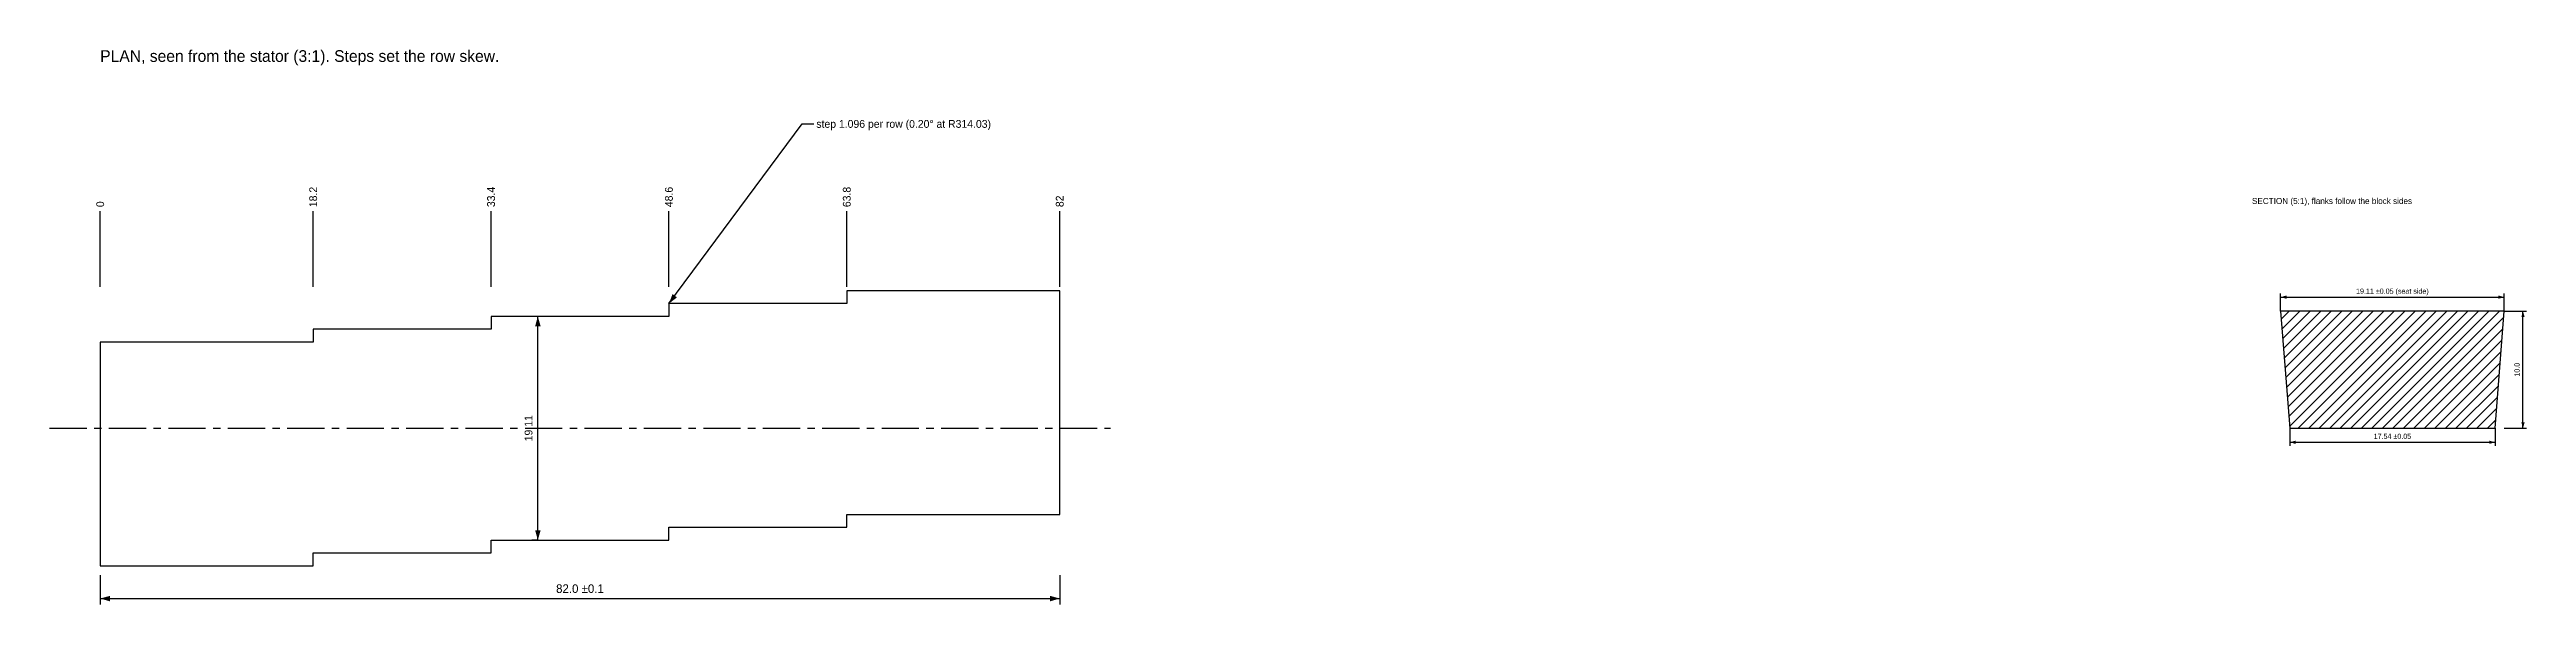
# Model space of a CAD drawing. Header units: millimetres. Extents: x 0 to 212, y -15 to 32.
import ezdxf
from ezdxf.enums import TextEntityAlignment as Align

# ---------------------------------------------------------------- set-up
doc = ezdxf.new("R2010")
doc.units = ezdxf.units.MM
doc.linetypes.add('CENTER', pattern=[5.08, 3.175, -0.635, 0.635, -0.635])
for name, color, linetype in [('CENTER', 1, 'CENTER'), ('DIM', 3, 'Continuous'), ('HATCH', 9, 'Continuous'), ('OUTLINE', 7, 'Continuous'), ('TEXT', 3, 'Continuous')]:
    doc.layers.add(name, color=color, linetype=linetype)

msp = doc.modelspace()

# ---------------------------------------------------------------- hatches: boundary and pattern name
at = {"layer": 'DIM'}
for points in [[(52.93, 10.65), (53.62, 11.18), (53.24, 11.46)], [(190.67, 11.2), (191.17, 11.06), (191.17, 11.34)], [(209.78, 11.2), (209.28, 11.34), (209.28, 11.06)], [(41.73, 9.55), (41.5, 8.72), (41.97, 8.72)], [(211.38, 10), (211.24, 9.5), (211.52, 9.5)], [(211.38, 0), (211.52, 0.5), (211.24, 0.5)], [(191.45, -1.2), (191.95, -1.34), (191.95, -1.06)], [(208.99, -1.2), (208.49, -1.06), (208.49, -1.34)], [(41.73, -9.55), (41.97, -8.72), (41.5, -8.72)], [(4.33, -14.55), (5.17, -14.79), (5.17, -14.32)], [(86.33, -14.55), (85.5, -14.32), (85.5, -14.79)]]:
    msp.add_hatch(color=7, dxfattribs=at).paths.add_polyline_path(points)
at = {"layer": 'HATCH'}
h = msp.add_hatch(dxfattribs=at)
h.set_pattern_fill('ANSI31', scale=0.2)
h.paths.add_polyline_path([(191.45, 0), (208.99, 0), (209.78, 10), (190.67, 10)])

# ---------------------------------------------------------------- linework, layer by layer
at = {"layer": 'CENTER'}
msp.add_line((0, 0), (90.67, 0), dxfattribs=at)
at = {"layer": 'DIM'}
for p, q in [((52.93, 10.65), (64.33, 26)), ((64.33, 26), (65.33, 26)), ((4.33, 12.09), (4.33, 18.55)), ((22.53, 12.09), (22.53, 18.55)), ((37.73, 12.09), (37.73, 18.55)), ((52.93, 12.09), (52.93, 18.55)), ((68.13, 12.09), (68.13, 18.55)), ((86.33, 12.09), (86.33, 18.55)), ((190.67, 10), (190.67, 11.5)), ((190.67, 11.2), (209.78, 11.2)), ((209.78, 10), (209.78, 11.5)), ((41.73, 9.55), (41.23, 9.55)), ((41.73, -9.55), (41.73, 9.55)), ((209.78, 10), (211.68, 10)), ((211.38, 0), (211.38, 10)), ((191.45, 0), (191.45, -1.5)), ((208.99, 0), (208.99, -1.5)), ((209.78, 0), (211.68, 0)), ((191.45, -1.2), (208.99, -1.2)), ((41.73, -9.55), (41.23, -9.55)), ((4.33, -12.55), (4.33, -15.05)), ((86.33, -12.55), (86.33, -15.05)), ((4.33, -14.55), (86.33, -14.55))]:
    msp.add_line(p, q, dxfattribs=at)
at = {"layer": 'OUTLINE'}
for points in [[(4.33, -11.75), (22.53, -11.75), (22.53, -10.65), (37.73, -10.65), (37.73, -9.55), (52.93, -9.55), (52.93, -8.46), (68.13, -8.46), (68.13, -7.36), (86.33, -7.36), (86.33, 11.75), (68.13, 11.75), (68.13, 10.65), (52.93, 10.65), (52.93, 9.55), (37.73, 9.55), (37.73, 8.46), (22.53, 8.46), (22.53, 7.36), (4.33, 7.36)], [(191.45, 0), (208.99, 0), (209.78, 10), (190.67, 10)]]:
    msp.add_lwpolyline(points, close=True, dxfattribs=at)

# ---------------------------------------------------------------- texts
at = {"layer": 'DIM'}
msp.add_text('step 1.096 per row (0.20° at R314.03)', height=0.6667, dxfattribs=at).set_placement((65.53, 26), align=Align.MIDDLE_LEFT)
for s, p in [('0', (4.33, 18.89)), ('18.2', (22.53, 18.89)), ('33.4', (37.73, 18.89)), ('48.6', (52.93, 18.89)), ('63.8', (68.13, 18.89)), ('82', (86.33, 18.89))]:
    msp.add_text(s, height=0.667, rotation=90, dxfattribs=at).set_placement(p, align=Align.MIDDLE_LEFT)
for s, height, p in [('19.11 ±0.05 (seat side)', 0.44, (200.22, 11.36)), ('17.54 ±0.05', 0.44, (200.22, -1.04)), ('82.0 ±0.1', 0.733, (45.33, -14.29))]:
    msp.add_text(s, height=height, dxfattribs=at).set_placement(p, align=Align.BOTTOM_CENTER)
for s, height, p in [('10.0', 0.44, (211.22, 5)), ('19.11', 0.667, (41.47, 0))]:
    msp.add_text(s, height=height, rotation=90, dxfattribs=at).set_placement(p, align=Align.BOTTOM_CENTER)
at = {"layer": 'TEXT'}
for s, height, p in [('PLAN, seen from the stator (3:1). Steps set the row skew.', 1, (4.33, 31)), ('SECTION (5:1), flanks follow the block sides', 0.52, (188.22, 19))]:
    msp.add_text(s, height=height, dxfattribs=at).set_placement(p, align=Align.BOTTOM_LEFT)

doc.saveas('drawing.dxf')
